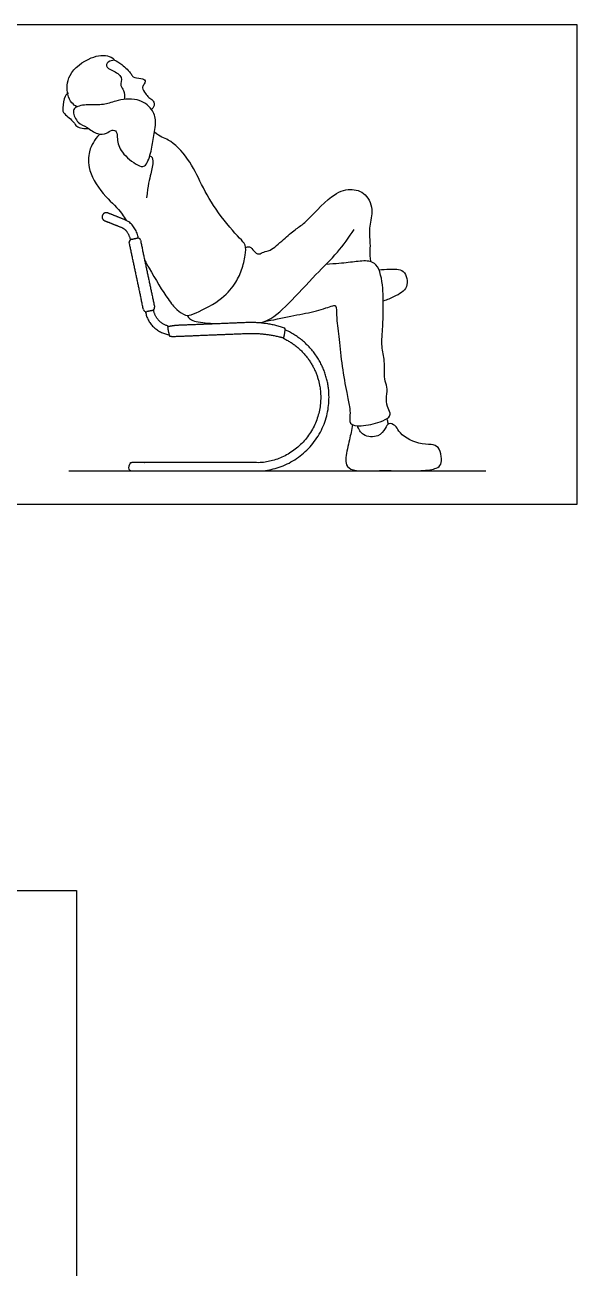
# Model space of a CAD drawing. Header units: millimetres. Extents: x 0 to 12.5, y -0.3 to 20.
# Drawn here: x 10.087 to 11.772, y 5.488 to 9.279 of the extents above; entities that cross this region are included whole.
import ezdxf

# ---------------------------------------------------------------- set-up
doc = ezdxf.new("R2010")
doc.units = ezdxf.units.MM
for name, color, linetype, true_color in [('AG-DIAGRAM', 7, 'Continuous', 0xfecc66), ('AG-FURNITURE', 7, 'Continuous', 0x66ccff), ('AG-PEOPLE', 7, 'Continuous', 0xfc6666), ('X-VPRT', 6, 'Continuous', 0xff00ff)]:
    doc.layers.add(name, color=color, linetype=linetype, true_color=true_color)

msp = doc.modelspace()

# ---------------------------------------------------------------- linework, layer by layer
at = {"layer": 'AG-DIAGRAM'}
msp.add_line((10.2217, 7.919), (11.4935, 7.919), dxfattribs=at)
at = {"layer": 'AG-FURNITURE'}
for centre, start, end in [((10.4144, 8.617), 101.9252, 191.9252), ((10.4316, 8.6206), 11.9252, 101.9252), ((10.4747, 8.4166), 281.9252, 11.9252), ((10.4575, 8.413), 191.9252, 281.9252)]:
    msp.add_arc(centre, 0.00857, start, end, dxfattribs=at)
for points, weights, knots in [([(10.4338, 8.6289), (10.4247, 8.672), (10.3931, 8.6846), (10.3644, 8.6961), (10.3404, 8.7056), (10.3286, 8.7103), (10.3239, 8.6985), (10.3192, 8.6867), (10.331, 8.682), (10.355, 8.6725), (10.3837, 8.661), (10.4027, 8.6535), (10.409, 8.6237)], [0.999460900344, 0.880950047445, 0.999460900344, 0.999460900344, 0.999460900344, 0.706725580164, 0.999460900344, 0.706725580164, 0.999460900344, 0.999460900344, 0.999460900344, 0.880950047445, 0.999460900344], [5.367197, 5.367197, 5.367197, 5.5463694, 5.5463694, 5.7675545, 5.7675545, 5.8378594, 5.8378594, 5.9081644, 5.9081644, 6.1293494, 6.1293494, 6.3085218, 6.3085218, 6.3085218]), ([(10.4552, 8.4047), (10.4555, 8.4033), (10.4558, 8.4019), (10.4679, 8.3447), (10.5254, 8.3345)], [0.999460900344, 0.999460900344, 0.999460900344, 0.801816339306, 0.935444844884], [7.0452346, 7.0452346, 7.0452346, 7.0547948, 7.0547948, 7.3444857, 7.3444857, 7.3444857]), ([(10.524, 8.3608), (10.4883, 8.3709), (10.4807, 8.4071), (10.4804, 8.4085), (10.4801, 8.4099)], [0.91530153365, 0.818447617063, 0.999460900344, 0.999460900344, 0.999460900344], [16.0284944, 16.0284944, 16.0284944, 16.2938085, 16.2938085, 16.3033687, 16.3033687, 16.3033687]), ([(10.8756, 8.3237), (10.9791, 8.2746), (10.9891, 8.1607), (11.0065, 7.9619), (10.8078, 7.9442), (10.611, 7.9442), (10.4142, 7.9442), (10.4015, 7.9442), (10.4015, 7.9315), (10.4015, 7.9188), (10.4142, 7.9188), (10.6115, 7.9188), (10.8094, 7.9189), (11.0338, 7.9383), (11.0144, 8.1626), (11.0031, 8.2936), (10.8835, 8.3482)], [0.867370911689, 0.808036707745, 0.999460900344, 0.70720172165, 0.999460900344, 0.999460900344, 0.999460900344, 0.706725580183, 1, 0.707106781187, 1, 1, 1, 0.707106781187, 1, 0.805262712295, 0.8694774223], [8.506107, 8.506107, 8.506107, 9.233839, 9.233839, 10.344914, 10.344914, 11.607435, 11.607435, 11.672884, 11.672884, 11.738334, 11.738334, 13.004486, 13.004486, 14.11662, 14.11662, 14.85605, 14.85605, 14.85605]), ([(10.5297, 8.3289), (10.537, 8.328), (10.5443, 8.3283), (10.6586, 8.3329), (10.7729, 8.3375), (10.8232, 8.3382), (10.8759, 8.3243), (10.8797, 8.3365), (10.8809, 8.3546), (10.828, 8.3737), (10.7707, 8.3725), (10.6568, 8.3679), (10.5429, 8.3634), (10.5239, 8.3594), (10.5247, 8.3464), (10.5297, 8.3289)], [1, 0.996826438898, 1, 1, 1, 0.903473388727, 0.870673526605, 0.870673526605, 0.870673526605, 0.844590153287, 0.870689281096, 0.870689281096, 0.870689281096, 0.870689281096, 0.870689281096, 0.870689281096], [0, 0, 0, 0.042233, 0.042233, 0.776004, 0.776004, 1.175618, 1.175618, 1.273851, 1.273851, 1.636408, 1.636408, 2.368258, 2.459329, 2.459329, 2.534238, 2.534238, 2.534238])]:
    msp.add_rational_spline(points, weights, degree=2, knots=knots, dxfattribs=at)
for points in [[(10.4491, 8.4112), (10.4275, 8.5132), (10.406, 8.6152)], [(10.4126, 8.6254), (10.4212, 8.6272), (10.4299, 8.629)], [(10.44, 8.6224), (10.4616, 8.5204), (10.4831, 8.4184)], [(10.4765, 8.4082), (10.4679, 8.4064), (10.4592, 8.4046)]]:
    msp.add_open_spline(points, degree=2, dxfattribs=at)
at = {"layer": 'AG-PEOPLE'}
for points, knots in [([(10.2462, 9.0293), (10.2405, 9.0326), (10.2293, 9.0414), (10.2145, 9.0681), (10.2152, 9.132), (10.2863, 9.1843), (10.3413, 9.1895), (10.3661, 9.1701), (10.344, 9.1716), (10.3299, 9.1519), (10.3559, 9.1399), (10.3881, 9.1223), (10.3763, 9.0935), (10.3912, 9.0797), (10.3921, 9.0608), (10.3913, 9.0519)], [0, 0, 0, 0, 0.257861, 0.567904, 1.008064, 1.538532, 1.969068, 2.212939, 2.427244, 2.668448, 2.950651, 3.285982, 3.569715, 3.814963, 4.115658, 4.115658, 4.115658, 4.115658]), ([(10.3592, 9.1727), (10.3679, 9.1687), (10.3834, 9.1603), (10.4128, 9.1314), (10.4154, 9.1181), (10.4413, 9.1178), (10.4577, 9.1104), (10.45, 9.0957), (10.4436, 9.0874), (10.4555, 9.0693), (10.4641, 9.0578), (10.4785, 9.0498), (10.4838, 9.0367), (10.4795, 9.0266), (10.4738, 9.0214)], [0, 0, 0, 0, 0.309353, 0.67237, 0.867664, 1.151067, 1.372433, 1.581794, 1.761305, 2.016865, 2.240676, 2.465484, 2.664179, 2.942346, 2.942346, 2.942346, 2.942346]), ([(10.2203, 9.0716), (10.2164, 9.0686), (10.2071, 9.0627), (10.2018, 9.0225), (10.2037, 9.0095), (10.2384, 8.9841), (10.2426, 8.9674), (10.2698, 8.9612), (10.2817, 8.9634)], [0, 0, 0, 0, 0.221669, 0.576679, 0.888883, 1.252432, 1.485872, 1.834986, 1.834986, 1.834986, 1.834986]), ([(10.3698, 8.9309), (10.369, 8.9401), (10.3705, 8.955), (10.3517, 8.961), (10.3368, 8.946), (10.3072, 8.9434), (10.2777, 8.9686), (10.2482, 8.9776), (10.2317, 9.0137), (10.2404, 9.0304), (10.282, 9.0381), (10.3279, 9.0331), (10.3638, 9.0491), (10.4311, 9.0585), (10.4777, 9.0245), (10.4899, 8.9849), (10.4785, 8.9344), (10.4733, 8.891), (10.456, 8.8419), (10.4283, 8.851), (10.38, 8.8882), (10.3709, 8.9185), (10.3698, 8.9309)], [0, 0, 0, 0, 0.276214, 0.491433, 0.747196, 1.047394, 1.400951, 1.724492, 2.066476, 2.288038, 2.652634, 3.046879, 3.409452, 3.876493, 4.297409, 4.657048, 5.065482, 5.467856, 5.849215, 6.11702, 6.567982, 6.944897, 6.944897, 6.944897, 6.944897]), ([(10.4528, 8.562), (10.4571, 8.554), (10.4794, 8.5136), (10.5218, 8.4438), (10.5483, 8.4117), (10.5775, 8.3904), (10.6038, 8.3969), (10.6839, 8.4364), (10.7285, 8.4862), (10.7495, 8.5306), (10.7605, 8.5749), (10.7624, 8.61), (10.7398, 8.6302), (10.6729, 8.7068), (10.6257, 8.7916), (10.5901, 8.8699), (10.5285, 8.9332), (10.5002, 8.9365), (10.4825, 8.9518)], [2.798494, 2.798494, 2.798494, 2.798494, 2.953848, 3.561615, 3.938767, 4.260922, 4.548989, 5.091971, 5.572279, 5.97261, 6.365825, 6.689856, 6.992279, 7.57052, 8.153485, 8.696921, 9.223635, 9.584404, 9.584404, 9.584404, 9.584404]), ([(10.3166, 8.9459), (10.3057, 8.9362), (10.2941, 8.9167), (10.2823, 8.8969), (10.2781, 8.831), (10.3293, 8.7553), (10.3762, 8.7169), (10.3926, 8.6898), (10.396, 8.6834)], [-0.336348, -0.336348, -0.336348, -0.336348, -0.037392, 0.358633, 0.813968, 1.388386, 1.858081, 1.996733, 1.996733, 1.996733, 1.996733]), ([(10.4685, 8.8803), (10.4751, 8.8783), (10.4803, 8.8625), (10.4708, 8.8204), (10.4627, 8.7915), (10.4585, 8.7514)], [0, 0, 0, 0, 0.267028, 0.658459, 1.163422, 1.163422, 1.163422, 1.163422]), ([(10.7606, 8.6009), (10.7649, 8.602), (10.7752, 8.6046), (10.7846, 8.5894), (10.8008, 8.5766), (10.8167, 8.5886), (10.8376, 8.5894), (10.8767, 8.6255), (10.9121, 8.6562), (10.9433, 8.6744), (11.0196, 8.7615), (11.0773, 8.7828), (11.1316, 8.768), (11.1525, 8.7081), (11.1341, 8.6606), (11.1423, 8.6064), (11.1382, 8.5785), (11.1415, 8.5624), (11.1431, 8.5569)], [0, 0, 0, 0, 0.212785, 0.505489, 0.755437, 0.98912, 1.247141, 1.665222, 2.060396, 2.412203, 3.02812, 3.480538, 3.882528, 4.314512, 4.728021, 5.149673, 5.481362, 5.653871, 5.653871, 5.653871, 5.653871]), ([(10.8057, 8.3712), (10.81, 8.3722), (10.8411, 8.3813), (10.8937, 8.4294), (10.9743, 8.5181), (11.0417, 8.5836), (11.0762, 8.6313), (11.092, 8.6553)], [1.636404, 1.636404, 1.636404, 1.636404, 1.722298, 2.27559, 2.914157, 3.478072, 4.015458, 4.015458, 4.015458, 4.015458]), ([(10.8182, 8.3749), (10.8421, 8.3786), (10.9043, 8.3929), (10.9648, 8.4027), (11.0217, 8.4212), (11.0398, 8.4263), (11.0364, 8.3881), (11.0476, 8.3187), (11.053, 8.242), (11.0691, 8.1582), (11.0779, 8.1158), (11.0803, 8.0905), (11.0747, 8.0587), (11.1161, 8.0542), (11.1696, 8.0662), (11.1987, 8.0806), (11.2039, 8.0964), (11.1903, 8.1158), (11.1903, 8.1459), (11.1942, 8.1753), (11.1824, 8.1975), (11.1866, 8.2581), (11.1734, 8.2983), (11.1799, 8.3601), (11.1806, 8.415), (11.1813, 8.4737), (11.1677, 8.5561), (11.1193, 8.5611), (11.0767, 8.554), (11.0371, 8.5505), (11.0059, 8.5488)], [0, 0, 0, 0, 0.485116, 0.98765, 1.423035, 1.668586, 2.144224, 2.60843, 3.126731, 3.59901, 3.968017, 4.259204, 4.543182, 4.871073, 5.308183, 5.622736, 5.828049, 6.093973, 6.408066, 6.713207, 6.992039, 7.355814, 7.729041, 8.173914, 8.595566, 9.045134, 9.53744, 9.892611, 10.285295, 10.671307, 10.671307, 10.671307, 10.671307]), ([(11.1674, 8.5325), (11.1779, 8.5338), (11.2027, 8.534), (11.2477, 8.5376), (11.2616, 8.4743), (11.2171, 8.4518), (11.1921, 8.4404), (11.1807, 8.4371)], [0.102814, 0.102814, 0.102814, 0.102814, 0.384466, 0.759556, 1.157182, 1.557299, 1.861539, 1.861539, 1.861539, 1.861539]), ([(10.583, 8.3934), (10.5855, 8.389), (10.591, 8.3773), (10.6265, 8.3706), (10.6596, 8.3689), (10.6717, 8.3685)], [0, 0, 0, 0, 0.2256328, 0.6195587, 0.8333748, 0.8333748, 0.8333748, 0.8333748]), ([(11.1958, 8.0616), (11.1953, 8.0657), (11.1944, 8.0708), (11.1928, 8.077), (11.1924, 8.0788)], [0, 0, 0, 0, 0.2007156, 0.274781, 0.274781, 0.274781, 0.274781]), ([(11.0871, 8.0597), (11.0857, 8.0519), (11.0828, 8.0357), (11.0709, 7.9874), (11.0614, 7.9358), (11.089, 7.9188), (11.1375, 7.9189), (11.1923, 7.9208), (11.2926, 7.9176), (11.3415, 7.9244), (11.3588, 7.938), (11.3587, 7.9637), (11.3508, 7.9938), (11.3251, 8.0007), (11.2808, 7.9998), (11.2262, 8.0342), (11.2211, 8.0571), (11.1957, 8.0676), (11.1869, 8.0462), (11.1666, 8.0201), (11.1164, 8.0237), (11.1055, 8.0463), (11.102, 8.0568)], [0, 0, 0, 0, 0.277586, 0.686137, 1.083551, 1.37185, 1.758288, 2.193817, 2.770402, 3.164211, 3.403287, 3.684348, 3.989256, 4.267336, 4.647986, 5.304029, 5.609659, 5.859297, 6.08605, 6.401314, 6.776674, 7.104683, 7.104683, 7.104683, 7.104683])]:
    msp.add_open_spline(points, degree=3, knots=knots, dxfattribs=at)
at = {"layer": 'X-VPRT'}
for points in [[(9.9432, 7.8174), (11.772, 7.8174), (11.772, 9.2793), (9.9432, 9.2793)], [(7.1746, 6.6395), (10.2449, 6.6395), (10.2449, 5.4139), (7.1746, 5.4139)]]:
    msp.add_lwpolyline(points, close=True, dxfattribs=at)

doc.saveas('drawing.dxf')
